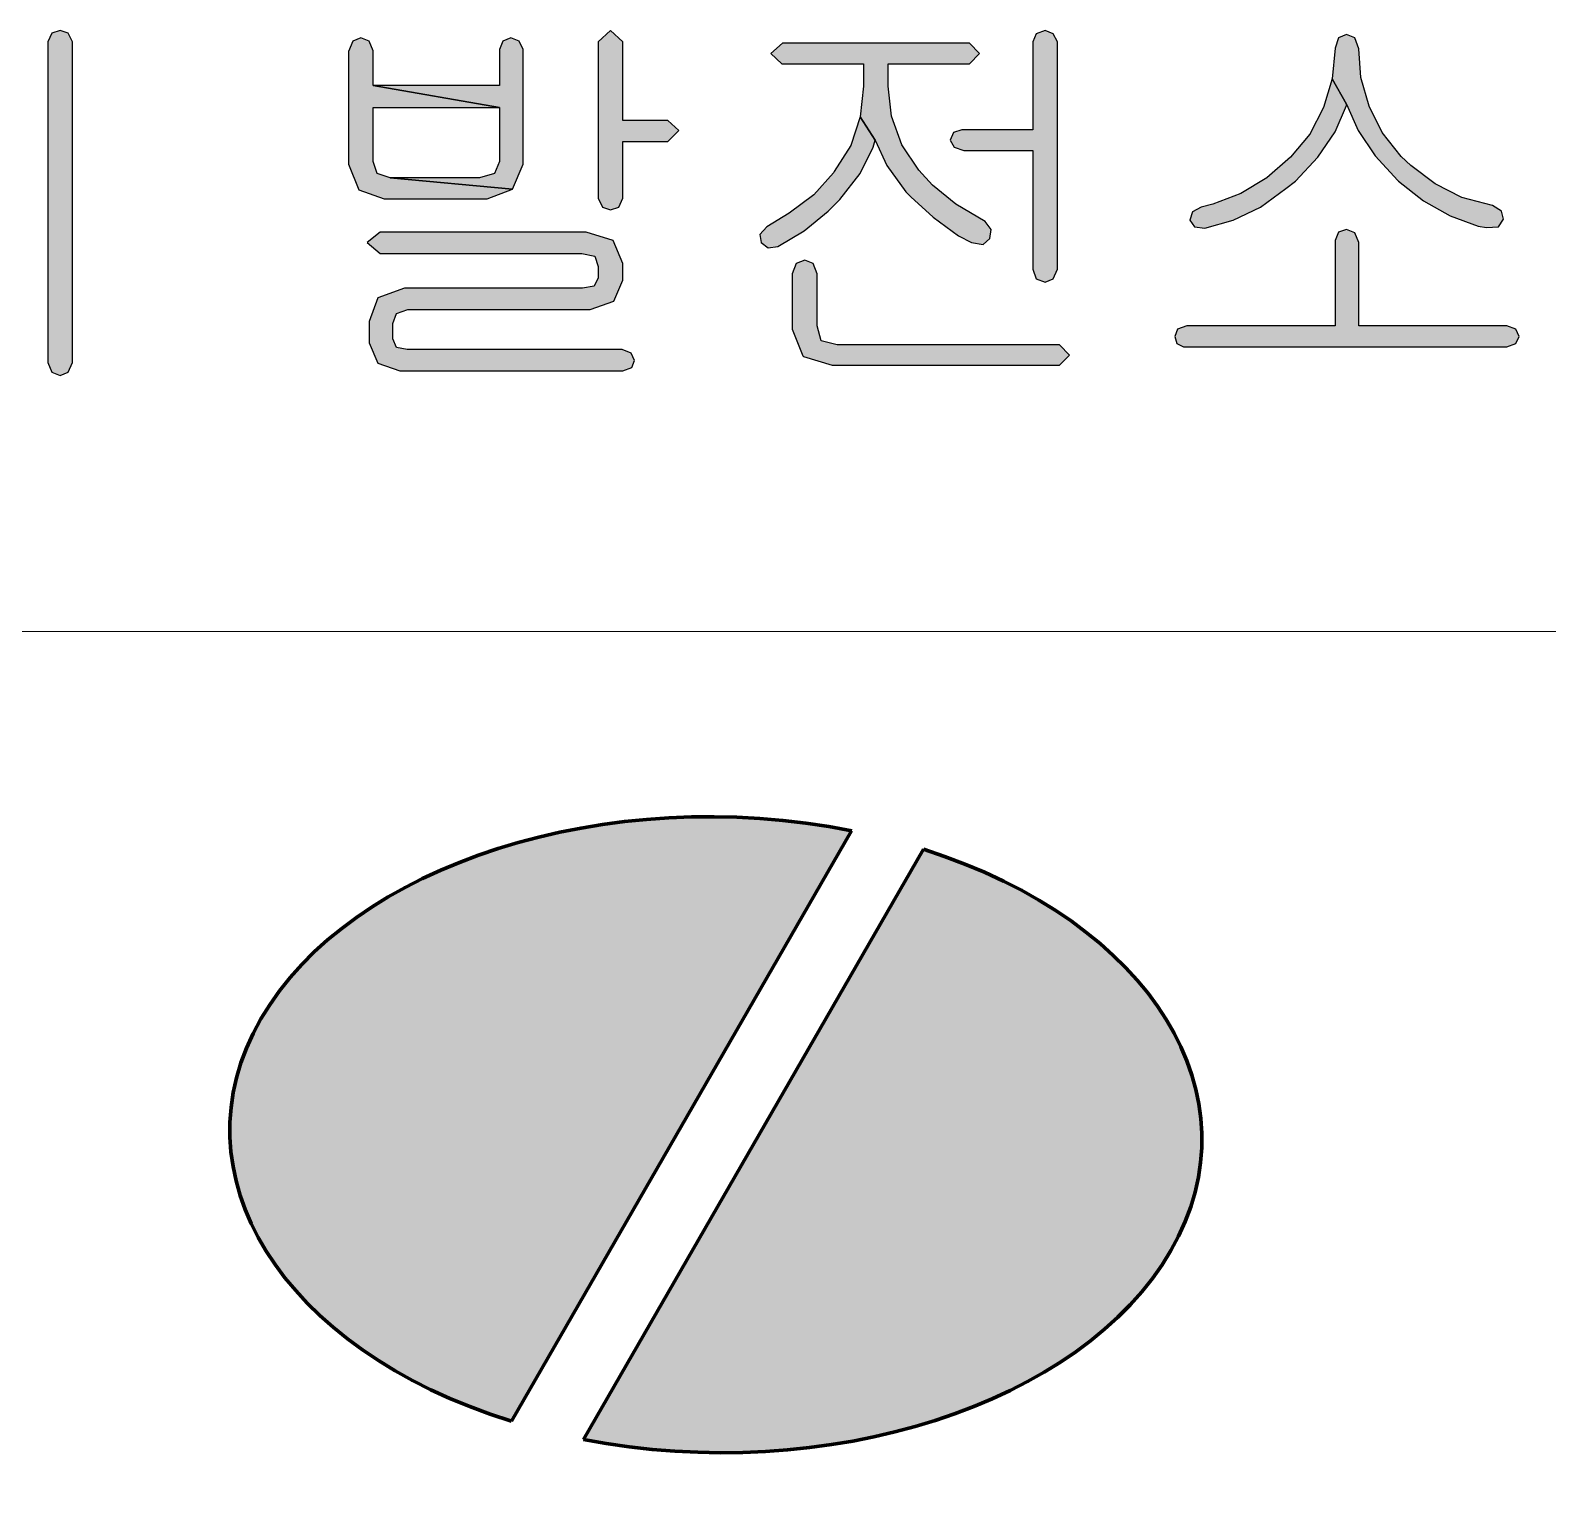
# Model space of a CAD drawing. Header units: inches. Extents: x 1131 to 1972, y 12 to 606.
# Drawn here: x 1871.7 to 1891.9, y 111.15 to 130.54 of the extents above; entities that cross this region are included whole.
import ezdxf

# ---------------------------------------------------------------- set-up
doc = ezdxf.new("R2010")
doc.units = ezdxf.units.IN
doc.header["$MEASUREMENT"] = 0
for name, color, linetype in [('BG 0 -1', 7, 'Continuous'), ('BG Default', 7, 'Continuous'), ('BG happy form$0$TITLE-BOX', 7, 'Continuous')]:
    doc.layers.add(name, color=color, linetype=linetype)

msp = doc.modelspace()

# ---------------------------------------------------------------- hatches: boundary and pattern name
at = {"layer": 'BG 0 -1', "linetype": 'ByBlock'}
for color, points in [(5, [(1882.632, 119.879), (1882.415, 119.919), (1882.196, 119.955), (1881.975, 119.986), (1881.753, 120.011), (1881.53, 120.032), (1881.306, 120.047), (1881.081, 120.058), (1880.856, 120.063), (1880.632, 120.064), (1880.407, 120.059), (1880.183, 120.049), (1879.959, 120.034), (1879.737, 120.013), (1879.516, 119.988), (1879.296, 119.958), (1879.078, 119.923), (1878.863, 119.882), (1878.65, 119.837), (1878.439, 119.787), (1878.231, 119.733), (1878.027, 119.673), (1877.826, 119.609), (1877.628, 119.541), (1877.435, 119.467), (1877.245, 119.39), (1877.06, 119.308), (1876.879, 119.222), (1876.703, 119.132), (1876.532, 119.038), (1876.367, 118.94), (1876.206, 118.838), (1876.051, 118.733), (1875.902, 118.624), (1875.759, 118.511), (1875.623, 118.396), (1875.492, 118.277), (1875.368, 118.156), (1875.25, 118.031), (1875.139, 117.904), (1875.035, 117.775), (1874.938, 117.643), (1874.849, 117.509), (1874.766, 117.372), (1874.691, 117.234), (1874.623, 117.095), (1874.562, 116.954), (1874.51, 116.811), (1874.464, 116.667), (1874.427, 116.522), (1874.397, 116.377), (1874.375, 116.231), (1874.361, 116.084), (1874.355, 115.937), (1874.356, 115.79), (1874.365, 115.642), (1874.383, 115.495), (1874.407, 115.349), (1874.44, 115.203), (1874.48, 115.058), (1874.528, 114.914), (1874.584, 114.771), (1874.647, 114.629), (1874.718, 114.488), (1874.796, 114.35), (1874.881, 114.213), (1874.974, 114.078), (1875.073, 113.945), (1875.18, 113.814), (1875.293, 113.686), (1875.413, 113.56), (1875.54, 113.438), (1875.673, 113.318), (1875.812, 113.201), (1875.958, 113.087), (1876.109, 112.977), (1876.266, 112.87), (1876.428, 112.766), (1876.596, 112.667), (1876.769, 112.571), (1876.946, 112.479), (1877.129, 112.391), (1877.316, 112.308), (1877.507, 112.228), (1877.702, 112.153), (1877.901, 112.083), (1878.103, 112.017)]), (80, [(1879.061, 111.775), (1879.28, 111.736), (1879.501, 111.701), (1879.724, 111.671), (1879.948, 111.646), (1880.173, 111.627), (1880.398, 111.612), (1880.625, 111.603), (1880.851, 111.599), (1881.078, 111.6), (1881.304, 111.606), (1881.529, 111.618), (1881.754, 111.635), (1881.978, 111.656), (1882.2, 111.683), (1882.42, 111.715), (1882.639, 111.752), (1882.855, 111.794), (1883.069, 111.841), (1883.28, 111.893), (1883.488, 111.95), (1883.693, 112.012), (1883.894, 112.078), (1884.091, 112.149), (1884.285, 112.224), (1884.474, 112.304), (1884.659, 112.388), (1884.839, 112.476), (1885.014, 112.568), (1885.184, 112.665), (1885.349, 112.765), (1885.508, 112.869), (1885.661, 112.976), (1885.809, 113.088), (1885.95, 113.202), (1886.085, 113.32), (1886.214, 113.441), (1886.336, 113.564), (1886.451, 113.691), (1886.559, 113.82), (1886.661, 113.952), (1886.755, 114.086), (1886.842, 114.222), (1886.921, 114.36), (1886.993, 114.499), (1887.058, 114.641), (1887.115, 114.784), (1887.164, 114.928), (1887.205, 115.073), (1887.239, 115.22), (1887.264, 115.367), (1887.282, 115.514), (1887.292, 115.662), (1887.294, 115.81), (1887.288, 115.958), (1887.274, 116.106), (1887.252, 116.254), (1887.222, 116.401), (1887.185, 116.548), (1887.139, 116.693), (1887.086, 116.838), (1887.025, 116.981), (1886.957, 117.123), (1886.881, 117.263), (1886.798, 117.402), (1886.707, 117.539), (1886.609, 117.673), (1886.504, 117.805), (1886.392, 117.935), (1886.274, 118.063), (1886.148, 118.187), (1886.016, 118.309), (1885.878, 118.427), (1885.734, 118.543), (1885.583, 118.655), (1885.427, 118.764), (1885.265, 118.869), (1885.097, 118.97), (1884.925, 119.068), (1884.747, 119.161), (1884.564, 119.251), (1884.377, 119.336), (1884.186, 119.417), (1883.99, 119.493), (1883.791, 119.565), (1883.588, 119.633)])]:
    msp.add_hatch(color=color, dxfattribs=at).paths.add_polyline_path(points)
at = {"layer": 'BG Default', "linetype": 'Continuous'}
for points in [[(1872.092, 130.535), (1871.983, 130.499), (1871.929, 130.381), (1871.929, 126.112), (1871.983, 125.985), (1872.092, 125.939), (1872.201, 125.985), (1872.256, 126.112), (1872.256, 130.381), (1872.201, 130.499)], [(1879.422, 130.535), (1879.258, 130.381), (1879.258, 128.301), (1879.313, 128.183), (1879.422, 128.146), (1879.531, 128.183), (1879.585, 128.301), (1879.585, 129.055), (1880.185, 129.055), (1880.33, 129.2), (1880.185, 129.336), (1879.585, 129.336), (1879.585, 130.381)], [(1885.207, 130.535), (1885.089, 130.49), (1885.044, 130.381), (1885.044, 129.209), (1884.099, 129.209), (1883.99, 129.173), (1883.945, 129.073), (1883.999, 128.982), (1884.127, 128.937), (1885.044, 128.937), (1885.044, 127.356), (1885.089, 127.229), (1885.207, 127.184), (1885.316, 127.229), (1885.371, 127.356), (1885.371, 130.381), (1885.316, 130.49)], [(1878.096, 130.435), (1877.987, 130.39), (1877.941, 130.281), (1877.941, 129.799), (1876.261, 129.799), (1877.941, 129.509), (1877.941, 128.791), (1877.878, 128.628), (1877.678, 128.573), (1876.488, 128.573), (1878.114, 128.419), (1878.259, 128.755), (1878.259, 130.281), (1878.205, 130.39)], [(1884.199, 130.363), (1881.711, 130.363), (1881.556, 130.226), (1881.702, 130.09), (1882.791, 130.09), (1882.791, 129.79), (1882.746, 129.382), (1882.946, 129.073), (1883.1, 128.737), (1883.355, 128.383), (1883.418, 128.319), (1883.718, 128.047), (1884.054, 127.801), (1884.227, 127.71), (1884.381, 127.683), (1884.472, 127.765), (1884.49, 127.883), (1884.408, 127.992), (1884.018, 128.219), (1883.709, 128.473), (1883.527, 128.673), (1883.3, 129.009), (1883.164, 129.391), (1883.118, 129.79), (1883.118, 129.799), (1883.118, 130.09), (1884.199, 130.09), (1884.335, 130.226)], [(1889.222, 130.481), (1889.113, 130.435), (1889.068, 130.299), (1889.031, 129.89), (1889.222, 129.554), (1889.376, 129.2), (1889.603, 128.864), (1889.903, 128.537), (1889.912, 128.528), (1890.248, 128.264), (1890.603, 128.065), (1890.975, 127.928), (1891.084, 127.91), (1891.247, 127.919), (1891.311, 128.019), (1891.284, 128.128), (1891.166, 128.201), (1890.757, 128.31), (1890.403, 128.492), (1890.076, 128.737), (1889.949, 128.855), (1889.694, 129.173), (1889.522, 129.527), (1889.413, 129.908), (1889.385, 130.29), (1889.331, 130.435)], [(1879.095, 127.847), (1876.352, 127.847), (1876.179, 127.71), (1876.352, 127.565), (1879.04, 127.565), (1879.213, 127.529), (1879.258, 127.393), (1879.258, 127.238), (1879.204, 127.129), (1879.049, 127.102), (1876.679, 127.102), (1876.325, 126.975), (1876.207, 126.657), (1876.207, 126.375), (1876.325, 126.103), (1876.615, 126.003), (1879.585, 126.003), (1879.703, 126.048), (1879.74, 126.139), (1879.694, 126.239), (1879.576, 126.284), (1876.715, 126.284), (1876.57, 126.312), (1876.524, 126.43), (1876.524, 126.63), (1876.57, 126.766), (1876.724, 126.82), (1879.149, 126.82), (1879.467, 126.929), (1879.585, 127.211), (1879.585, 127.429), (1879.458, 127.738)], [(1889.222, 127.883), (1889.113, 127.847), (1889.068, 127.738), (1889.068, 126.602), (1887.097, 126.602), (1886.969, 126.557), (1886.933, 126.457), (1886.96, 126.366), (1887.051, 126.321), (1891.356, 126.321), (1891.474, 126.366), (1891.52, 126.457), (1891.474, 126.557), (1891.356, 126.602), (1889.385, 126.602), (1889.385, 127.71), (1889.331, 127.838)], [(1882.01, 127.474), (1881.892, 127.429), (1881.838, 127.293), (1881.838, 126.557), (1881.983, 126.203), (1881.992, 126.194), (1882.374, 126.076), (1882.383, 126.076), (1885.398, 126.076), (1885.534, 126.212), (1885.398, 126.348), (1882.437, 126.348), (1882.228, 126.403), (1882.174, 126.602), (1882.174, 127.293), (1882.119, 127.429)]]:
    msp.add_hatch(color=3, dxfattribs=at).paths.add_polyline_path(points)
at = {"layer": 'BG Default', "linetype": 'ByBlock'}
for points in [[(1877.941, 129.509), (1876.261, 129.799), (1876.261, 130.263), (1876.207, 130.39), (1876.098, 130.435), (1875.989, 130.39), (1875.934, 130.254), (1875.934, 128.755), (1876.07, 128.41), (1876.406, 128.292), (1877.778, 128.292), (1878.114, 128.419), (1876.488, 128.573), (1876.316, 128.628), (1876.261, 128.791), (1876.261, 129.509)], [(1889.031, 129.89), (1888.913, 129.509), (1888.731, 129.155), (1888.477, 128.846), (1888.159, 128.573), (1887.814, 128.364), (1887.442, 128.219), (1887.287, 128.183), (1887.169, 128.119), (1887.133, 128.01), (1887.197, 127.919), (1887.333, 127.901), (1887.714, 128.01), (1888.078, 128.183), (1888.414, 128.428), (1888.541, 128.528), (1888.84, 128.846), (1889.068, 129.182), (1889.222, 129.536), (1889.222, 129.554)], [(1882.746, 129.382), (1882.619, 129), (1882.401, 128.655), (1882.392, 128.637), (1882.128, 128.346), (1881.801, 128.101), (1881.502, 127.919), (1881.411, 127.819), (1881.429, 127.71), (1881.52, 127.638), (1881.647, 127.656), (1882.001, 127.865), (1882.319, 128.128), (1882.474, 128.283), (1882.746, 128.628), (1882.919, 128.982), (1882.946, 129.073)]]:
    msp.add_hatch(color=3, dxfattribs=at).paths.add_polyline_path(points)

# ---------------------------------------------------------------- linework, layer by layer
at = {"layer": 'BG 0 -1', "color": 7, "linetype": 'Continuous', "lineweight": 9}
msp.add_line((1797.948, 122.53), (1947.215, 122.53), dxfattribs=at)
at = {"layer": 'BG 0 -1', "color": 3, "linetype": 'Continuous', "lineweight": 25}
for points in [[(1876.098, 130.435), (1875.989, 130.39), (1875.934, 130.254), (1875.934, 128.755), (1876.07, 128.41), (1876.406, 128.292), (1877.778, 128.292), (1878.114, 128.419), (1876.488, 128.573), (1876.316, 128.628), (1876.261, 128.791), (1876.261, 129.509), (1877.941, 129.509), (1876.261, 129.799), (1876.261, 130.263), (1876.207, 130.39)], [(1889.031, 129.89), (1888.913, 129.509), (1888.731, 129.155), (1888.477, 128.846), (1888.159, 128.573), (1887.814, 128.364), (1887.442, 128.219), (1887.287, 128.183), (1887.169, 128.119), (1887.133, 128.01), (1887.197, 127.919), (1887.333, 127.901), (1887.714, 128.01), (1888.078, 128.183), (1888.414, 128.428), (1888.541, 128.528), (1888.84, 128.846), (1889.068, 129.182), (1889.222, 129.536), (1889.222, 129.554)], [(1882.746, 129.382), (1882.619, 129), (1882.401, 128.655), (1882.392, 128.637), (1882.128, 128.346), (1881.801, 128.101), (1881.502, 127.919), (1881.411, 127.819), (1881.429, 127.71), (1881.52, 127.638), (1881.647, 127.656), (1882.001, 127.865), (1882.319, 128.128), (1882.474, 128.283), (1882.746, 128.628), (1882.919, 128.982), (1882.946, 129.073)]]:
    msp.add_lwpolyline(points, close=True, dxfattribs=at)
at = {"layer": 'BG 0 -1', "color": 7, "linetype": 'Continuous', "lineweight": 0}
for points in [[(1882.632, 119.879), (1882.415, 119.919), (1882.196, 119.955), (1881.975, 119.986), (1881.753, 120.011), (1881.53, 120.032), (1881.306, 120.047), (1881.081, 120.058), (1880.856, 120.063), (1880.632, 120.064), (1880.407, 120.059), (1880.183, 120.049), (1879.959, 120.034), (1879.737, 120.013), (1879.516, 119.988), (1879.296, 119.958), (1879.078, 119.923), (1878.863, 119.882), (1878.65, 119.837), (1878.439, 119.787), (1878.231, 119.733), (1878.027, 119.673), (1877.826, 119.609), (1877.628, 119.541), (1877.435, 119.467), (1877.245, 119.39), (1877.06, 119.308), (1876.879, 119.222), (1876.703, 119.132), (1876.532, 119.038), (1876.367, 118.94), (1876.206, 118.838), (1876.051, 118.733), (1875.902, 118.624), (1875.759, 118.511), (1875.623, 118.396), (1875.492, 118.277), (1875.368, 118.156), (1875.25, 118.031), (1875.139, 117.904), (1875.035, 117.775), (1874.938, 117.643), (1874.849, 117.509), (1874.766, 117.372), (1874.691, 117.234), (1874.623, 117.095), (1874.562, 116.954), (1874.51, 116.811), (1874.464, 116.667), (1874.427, 116.522), (1874.397, 116.377), (1874.375, 116.231), (1874.361, 116.084), (1874.355, 115.937), (1874.356, 115.79), (1874.365, 115.642), (1874.383, 115.495), (1874.407, 115.349), (1874.44, 115.203), (1874.48, 115.058), (1874.528, 114.914), (1874.584, 114.771), (1874.647, 114.629), (1874.718, 114.488), (1874.796, 114.35), (1874.881, 114.213), (1874.974, 114.078), (1875.073, 113.945), (1875.18, 113.814), (1875.293, 113.686), (1875.413, 113.56), (1875.54, 113.438), (1875.673, 113.318), (1875.812, 113.201), (1875.958, 113.087), (1876.109, 112.977), (1876.266, 112.87), (1876.428, 112.766), (1876.596, 112.667), (1876.769, 112.571), (1876.946, 112.479), (1877.129, 112.391), (1877.316, 112.308), (1877.507, 112.228), (1877.702, 112.153), (1877.901, 112.083), (1878.103, 112.017)], [(1879.061, 111.775), (1879.28, 111.736), (1879.501, 111.701), (1879.724, 111.671), (1879.948, 111.646), (1880.173, 111.627), (1880.398, 111.612), (1880.625, 111.603), (1880.851, 111.599), (1881.078, 111.6), (1881.304, 111.606), (1881.529, 111.618), (1881.754, 111.635), (1881.978, 111.656), (1882.2, 111.683), (1882.42, 111.715), (1882.639, 111.752), (1882.855, 111.794), (1883.069, 111.841), (1883.28, 111.893), (1883.488, 111.95), (1883.693, 112.012), (1883.894, 112.078), (1884.091, 112.149), (1884.285, 112.224), (1884.474, 112.304), (1884.659, 112.388), (1884.839, 112.476), (1885.014, 112.568), (1885.184, 112.665), (1885.349, 112.765), (1885.508, 112.869), (1885.661, 112.976), (1885.809, 113.088), (1885.95, 113.202), (1886.085, 113.32), (1886.214, 113.441), (1886.336, 113.564), (1886.451, 113.691), (1886.559, 113.82), (1886.661, 113.952), (1886.755, 114.086), (1886.842, 114.222), (1886.921, 114.36), (1886.993, 114.499), (1887.058, 114.641), (1887.115, 114.784), (1887.164, 114.928), (1887.205, 115.073), (1887.239, 115.22), (1887.264, 115.367), (1887.282, 115.514), (1887.292, 115.662), (1887.294, 115.81), (1887.288, 115.958), (1887.274, 116.106), (1887.252, 116.254), (1887.222, 116.401), (1887.185, 116.548), (1887.139, 116.693), (1887.086, 116.838), (1887.025, 116.981), (1886.957, 117.123), (1886.881, 117.263), (1886.798, 117.402), (1886.707, 117.539), (1886.609, 117.673), (1886.504, 117.805), (1886.392, 117.935), (1886.274, 118.063), (1886.148, 118.187), (1886.016, 118.309), (1885.878, 118.427), (1885.734, 118.543), (1885.583, 118.655), (1885.427, 118.764), (1885.265, 118.869), (1885.097, 118.97), (1884.925, 119.068), (1884.747, 119.161), (1884.564, 119.251), (1884.377, 119.336), (1884.186, 119.417), (1883.99, 119.493), (1883.791, 119.565), (1883.588, 119.633)]]:
    msp.add_lwpolyline(points, close=True, dxfattribs=at)
at = {"layer": 'BG Default', "color": 3, "linetype": 'Continuous', "lineweight": 25}
for points in [[(1872.092, 130.535), (1871.983, 130.499), (1871.929, 130.381), (1871.929, 126.112), (1871.983, 125.985), (1872.092, 125.939), (1872.201, 125.985), (1872.256, 126.112), (1872.256, 130.381), (1872.201, 130.499)], [(1879.422, 130.535), (1879.258, 130.381), (1879.258, 128.301), (1879.313, 128.183), (1879.422, 128.146), (1879.531, 128.183), (1879.585, 128.301), (1879.585, 129.055), (1880.185, 129.055), (1880.33, 129.2), (1880.185, 129.336), (1879.585, 129.336), (1879.585, 130.381)], [(1885.207, 130.535), (1885.089, 130.49), (1885.044, 130.381), (1885.044, 129.209), (1884.099, 129.209), (1883.99, 129.173), (1883.945, 129.073), (1883.999, 128.982), (1884.127, 128.937), (1885.044, 128.937), (1885.044, 127.356), (1885.089, 127.229), (1885.207, 127.184), (1885.316, 127.229), (1885.371, 127.356), (1885.371, 130.381), (1885.316, 130.49)], [(1878.096, 130.435), (1877.987, 130.39), (1877.941, 130.281), (1877.941, 129.799), (1876.261, 129.799), (1877.941, 129.509), (1877.941, 128.791), (1877.878, 128.628), (1877.678, 128.573), (1876.488, 128.573), (1878.114, 128.419), (1878.259, 128.755), (1878.259, 130.281), (1878.205, 130.39)], [(1884.199, 130.363), (1881.711, 130.363), (1881.556, 130.226), (1881.702, 130.09), (1882.791, 130.09), (1882.791, 129.79), (1882.746, 129.382), (1882.946, 129.073), (1883.1, 128.737), (1883.355, 128.383), (1883.418, 128.319), (1883.718, 128.047), (1884.054, 127.801), (1884.227, 127.71), (1884.381, 127.683), (1884.472, 127.765), (1884.49, 127.883), (1884.408, 127.992), (1884.018, 128.219), (1883.709, 128.473), (1883.527, 128.673), (1883.3, 129.009), (1883.164, 129.391), (1883.118, 129.79), (1883.118, 129.799), (1883.118, 130.09), (1884.199, 130.09), (1884.335, 130.226)], [(1889.222, 130.481), (1889.113, 130.435), (1889.068, 130.299), (1889.031, 129.89), (1889.222, 129.554), (1889.376, 129.2), (1889.603, 128.864), (1889.903, 128.537), (1889.912, 128.528), (1890.248, 128.264), (1890.603, 128.065), (1890.975, 127.928), (1891.084, 127.91), (1891.247, 127.919), (1891.311, 128.019), (1891.284, 128.128), (1891.166, 128.201), (1890.757, 128.31), (1890.403, 128.492), (1890.076, 128.737), (1889.949, 128.855), (1889.694, 129.173), (1889.522, 129.527), (1889.413, 129.908), (1889.385, 130.29), (1889.331, 130.435)], [(1879.095, 127.847), (1876.352, 127.847), (1876.179, 127.71), (1876.352, 127.565), (1879.04, 127.565), (1879.213, 127.529), (1879.258, 127.393), (1879.258, 127.238), (1879.204, 127.129), (1879.049, 127.102), (1876.679, 127.102), (1876.325, 126.975), (1876.207, 126.657), (1876.207, 126.375), (1876.325, 126.103), (1876.615, 126.003), (1879.585, 126.003), (1879.703, 126.048), (1879.74, 126.139), (1879.694, 126.239), (1879.576, 126.284), (1876.715, 126.284), (1876.57, 126.312), (1876.524, 126.43), (1876.524, 126.63), (1876.57, 126.766), (1876.724, 126.82), (1879.149, 126.82), (1879.467, 126.929), (1879.585, 127.211), (1879.585, 127.429), (1879.458, 127.738)], [(1889.222, 127.883), (1889.113, 127.847), (1889.068, 127.738), (1889.068, 126.602), (1887.097, 126.602), (1886.969, 126.557), (1886.933, 126.457), (1886.96, 126.366), (1887.051, 126.321), (1891.356, 126.321), (1891.474, 126.366), (1891.52, 126.457), (1891.474, 126.557), (1891.356, 126.602), (1889.385, 126.602), (1889.385, 127.71), (1889.331, 127.838)], [(1882.01, 127.474), (1881.892, 127.429), (1881.838, 127.293), (1881.838, 126.557), (1881.983, 126.203), (1881.992, 126.194), (1882.374, 126.076), (1882.383, 126.076), (1885.398, 126.076), (1885.534, 126.212), (1885.398, 126.348), (1882.437, 126.348), (1882.228, 126.403), (1882.174, 126.602), (1882.174, 127.293), (1882.119, 127.429)]]:
    msp.add_lwpolyline(points, close=True, dxfattribs=at)
at = {"layer": 'BG Default', "color": 7, "linetype": 'Continuous', "lineweight": 0}
for points in [[(1877.941, 129.509), (1876.261, 129.799), (1876.261, 130.263), (1876.207, 130.39), (1876.098, 130.435), (1875.989, 130.39), (1875.934, 130.254), (1875.934, 128.755), (1876.07, 128.41), (1876.406, 128.292), (1877.778, 128.292), (1878.114, 128.419), (1876.488, 128.573), (1876.316, 128.628), (1876.261, 128.791), (1876.261, 129.509)], [(1889.031, 129.89), (1888.913, 129.509), (1888.731, 129.155), (1888.477, 128.846), (1888.159, 128.573), (1887.814, 128.364), (1887.442, 128.219), (1887.287, 128.183), (1887.169, 128.119), (1887.133, 128.01), (1887.197, 127.919), (1887.333, 127.901), (1887.714, 128.01), (1888.078, 128.183), (1888.414, 128.428), (1888.541, 128.528), (1888.84, 128.846), (1889.068, 129.182), (1889.222, 129.536), (1889.222, 129.554)], [(1882.746, 129.382), (1882.619, 129), (1882.401, 128.655), (1882.392, 128.637), (1882.128, 128.346), (1881.801, 128.101), (1881.502, 127.919), (1881.411, 127.819), (1881.429, 127.71), (1881.52, 127.638), (1881.647, 127.656), (1882.001, 127.865), (1882.319, 128.128), (1882.474, 128.283), (1882.746, 128.628), (1882.919, 128.982), (1882.946, 129.073)]]:
    msp.add_lwpolyline(points, close=True, dxfattribs=at)
at = {"layer": 'BG happy form$0$TITLE-BOX', "color": 5, "linetype": 'Continuous', "lineweight": 100}
msp.add_line((1878.103, 112.017), (1882.632, 119.879), dxfattribs=at)
at = {"layer": 'BG happy form$0$TITLE-BOX', "color": 80, "linetype": 'Continuous', "lineweight": 100}
msp.add_line((1879.061, 111.775), (1883.588, 119.633), dxfattribs=at)
at = {"layer": 'BG happy form$0$TITLE-BOX', "color": 5, "linetype": 'Continuous', "lineweight": 100}
msp.add_ellipse((1880.824, 115.831), major_axis=(6.47, -0.104), ratio=0.654054, start_param=1.298066, end_param=4.288804, dxfattribs=at)
at = {"layer": 'BG happy form$0$TITLE-BOX', "color": 80, "linetype": 'Continuous', "lineweight": 100}
msp.add_ellipse((1880.824, 115.831), major_axis=(-6.47, 0.104), ratio=0.654054, start_param=1.305326, end_param=4.281544, dxfattribs=at)

doc.saveas('drawing.dxf')
